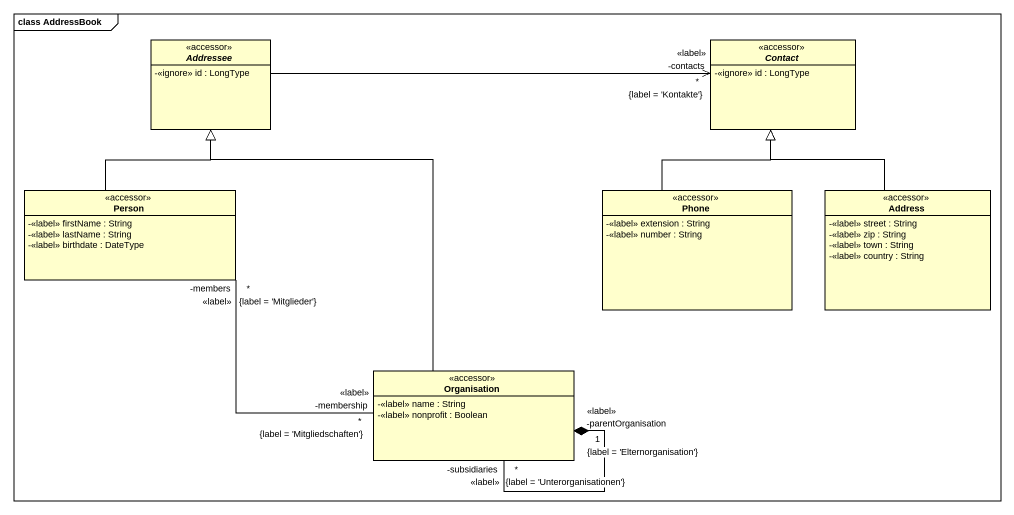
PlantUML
@startuml
mainframe class AddressBook
hide circle
hide empty members
skinparam classAttributeIconSize 0
abstract class Addressee <<accessor>> {
  -<<ignore>> id : LongType
}
abstract class Contact <<accessor>> {
  -<<ignore>> id : LongType
}
class "Person" as Person_ <<accessor>> {
  -<<label>> firstName : String
  -<<label>> lastName : String
  -<<label>> birthdate : DateType
}
class Phone <<accessor>> {
  -<<label>> extension : String
  -<<label>> number : String
}
class Address <<accessor>> {
  -<<label>> street : String
  -<<label>> zip : String
  -<<label>> town : String
  -<<label>> country : String
}
class Organisation <<accessor>> {
  -<<label>> name : String
  -<<label>> nonprofit : Boolean
}
Addressee -right-> "-contacts\n*\n<<label>>\n{label = 'Kontakte'}" Contact
Person_ -up-|> Addressee
Person_ "-members\n*\n<<label>>\n{label = 'Mitglieder'}" -right- "-membership\n*\n<<label>>\n{label = 'Mitgliedschaften'}" Organisation
Phone -up-|> Contact
Address -up-|> Contact
Organisation -up-|> Addressee
Organisation "-subsidiaries\n*\n<<label>>\n{label = 'Unterorganisationen'}" --* "-parentOrganisation\n1\n<<label>>\n{label = 'Elternorganisation'}" Organisation
@enduml
